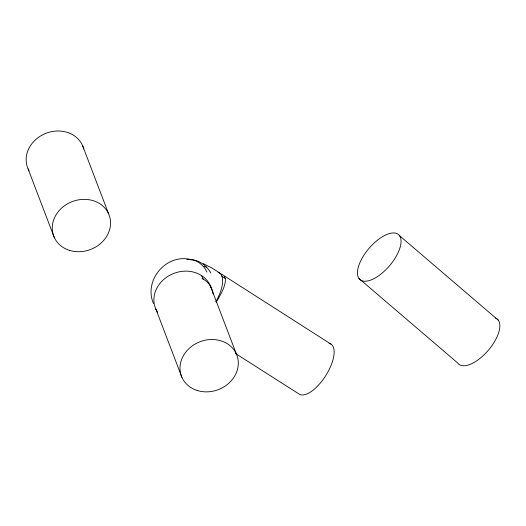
<?xml version="1.0" encoding="UTF-8"?>
<svg xmlns="http://www.w3.org/2000/svg" width="526" height="526" viewBox="0 0 526 526"><rect width="100%" height="100%" fill="white"/><g stroke="black" fill="none" stroke-linecap="round" stroke-linejoin="round"><path stroke-width="0.79" d="M224.346 276.452L225.444 278.662C225.575 286.262 221.374 293.041 217.843 299.485A29.923 8.6 -54.8 0 1 216.219 302.062M186.842 259.305C195.527 258.667 203.463 264.249 206.896 272.067M190.478 259.765C199.13 259.752 206.685 265.63 210.801 272.941M190.142 259.443C165.881 253.683 143.486 280.667 153.454 303.489M206.652 267.096L203.424 266.386M202.037 278.629C208.23 281.252 212.32 287.479 213.129 294.08M203.161 263.638L211.682 267.879L216.416 270.857L331.413 344.418A29.64 12.506 -57.5 0 1 324.93 376.866A29.64 12.506 -57.5 0 1 298.696 393.79L235.648 353.597M221.873 276.143L225.444 278.662M399.53 235.674A29.64 13.452 -49.4 0 1 376.044 277.478A29.64 13.452 -49.4 0 1 362.158 258.102A29.64 13.452 -49.4 0 1 399.53 235.674L498.313 320.222M358.962 278.497L457.745 363.039A29.64 13.452 -49.4 0 0 488.628 349.928A29.64 13.452 -49.4 0 0 495.551 318.052M201.412 275.486L203.404 279.155M157.715 312.49L155.821 309.012L181.93 377.379M210.275 285.638L236.384 353.998M82.529 145.485L108.632 213.845M28.075 168.866L54.178 237.226M29.088 170.858A29.64 25.642 -20.9 0 1 45.663 133.413A29.64 25.642 -20.9 0 1 83.752 149.009M218.126 272.389A29.64 12.506 -57.5 0 1 215.831 301.786M329 343.34A29.64 12.506 -57.5 0 1 330.88 344.043M156.472 310.353A29.64 25.642 -20.9 0 1 173.008 273.724A29.64 25.642 -20.9 0 1 211.084 287.715M69.537 250.369A29.64 25.642 -20.9 0 0 110.407 220.309A29.64 25.642 -20.9 0 0 64.271 205.929A29.64 25.642 -20.9 0 0 69.537 250.369M197.289 390.522A29.64 25.642 -20.9 0 0 238.16 360.461A29.64 25.642 -20.9 0 0 192.023 346.082A29.64 25.642 -20.9 0 0 197.289 390.522"/></g></svg>
